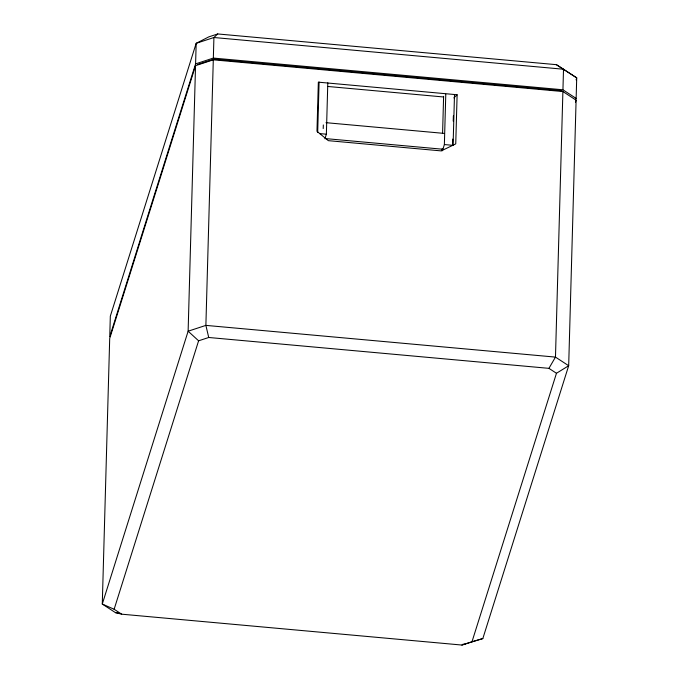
<?xml version="1.0" encoding="UTF-8"?>
<svg xmlns="http://www.w3.org/2000/svg" width="679" height="679" viewBox="0 0 679 679"><rect width="100%" height="100%" fill="white"/><g stroke="black" fill="none" stroke-linecap="round" stroke-linejoin="round"><path stroke-width="1.02" d="M121.668 614.181L114.131 609.258L198.599 340.807L208.733 337.488L548.929 368.349L555.473 357.103L562.891 91.546L213.299 59.828L195.544 65.651L188.125 331.199L102.283 604.038L115.489 612.662L121.668 614.181L461.873 645.05L482.828 638.566L568.679 365.726L576.098 100.178L561.703 90.731L213.936 59.175L197.665 64.513M576.14 98.413L562.942 89.789L563.511 69.233L213.919 37.515L196.172 43.329L110.321 316.168L109.752 336.725L195.594 63.885L196.172 43.329L208.843 36.861L217.73 33.95L556.398 64.675L576.717 77.856L576.14 98.413L575.512 100.424M213.299 59.828L205.881 325.385L208.733 337.488M195.594 63.885L213.342 58.071L213.919 37.515L217.73 33.95M317.687 132.363L319.088 82.023M324.927 138.788L326.37 134.204L327.804 82.821M442.097 150.848L442.148 148.752M442.589 133.025L443.616 96.325M442.64 150.067L444.372 144.559L445.78 94.22M452.545 145.416L452.723 139.076M453.224 121.134L453.377 115.854M454.489 95.009L453.088 145.348L444.372 144.559M457.12 94.754L455.745 143.897L441.189 150.899L328.347 140.663L316.974 131.31L318.349 82.167L457.12 94.754L453.878 97.912M195.544 65.651L109.701 338.482L102.283 604.038L114.131 609.258M576.089 79.867L576.717 77.856L556.398 64.675M575.461 102.181L576.098 100.178M461.873 645.05L471.998 641.731L556.466 373.272L568.679 365.726L555.473 357.103L205.881 325.385L188.125 331.199L198.599 340.807M471.998 641.731L482.828 638.566M213.342 58.071L562.942 89.789M327.719 86.462L443.362 96.961M326.03 122.678L443.896 133.373M319.588 133.585L326.37 134.204M325.589 138.601L443.455 149.295M115.489 612.662L118.655 612.95M462.968 644.193L465.081 644.388M548.929 368.349L556.466 373.272M323.297 124.944A7.953 0.925 -84.8 0 1 323.196 128.577"/></g></svg>
